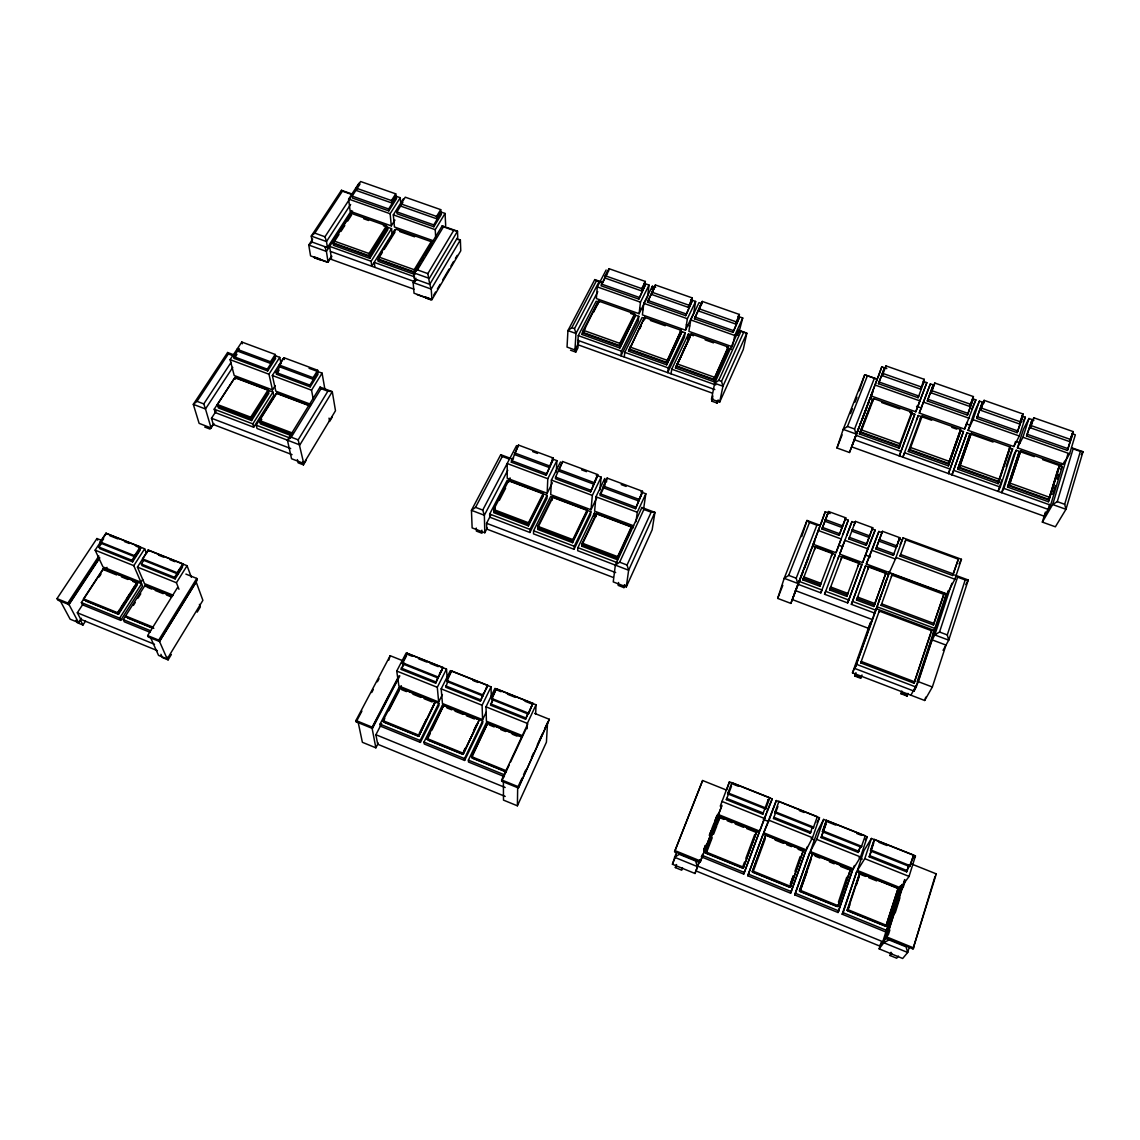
<?xml version="1.0" encoding="UTF-8"?>
<svg xmlns="http://www.w3.org/2000/svg" width="1140" height="1140" viewBox="0 0 1140 1140"><rect width="100%" height="100%" fill="white"/><g stroke="black" fill="none" stroke-linecap="round" stroke-linejoin="round"><path stroke-width="1.5" d="M508.768 482.078L508.782 480.482L543.167 493.435L543.053 496.613L528.39 525.868L493.777 512.701L493.72 509.537L510.093 477.888M511.319 462.184L518.5 445.084L553.285 458.038L546.131 475.223L511.319 462.184L513.599 457.796M518.5 445.084L514.425 454.532L549.238 467.528L553.285 458.038M503.396 781.769L503.495 800.123L517.389 805.809L517.674 787.598M527.749 723.943L501.657 779.931L501.671 781.171L518.372 787.982L549.352 719.297L534.603 713.398M528.39 525.868L528.461 522.747L543.167 493.435M529.929 532.494L530.014 529.416L547.086 495.273L507.214 480.253L489.673 514.055L489.73 517.175L529.929 532.494L546.958 498.422L547.086 495.273M492.793 699.062L490.528 705.19L525.568 719.212L527.849 713.07M527.193 728.702L527.35 723.401L536.028 704.777L494.931 688.403L486.011 706.828L486.424 721.221L522.091 735.556M528.305 714.096L532.893 703.323L496.328 688.745L491.654 698.421L491.668 699.447L528.305 714.096L532.893 703.323M533.591 530.784L533.506 533.862L574.047 549.309L590.563 514.853L590.848 511.746L550.62 496.598L533.591 530.784L574.275 546.274L574.047 549.309M537.781 526.281L537.681 529.402L572.594 542.683L586.829 513.1L587.1 509.979L552.401 496.912L537.781 526.281L572.836 539.605L572.594 542.683M535.643 714.367L536.028 704.777M547.784 478.729L507.2 463.524L507.214 478.244L547.172 493.278L547.784 478.729L556.89 460.631L552.059 458.822M560.467 461.971L551.389 480.082L550.72 494.618L591.019 509.78L596.833 497.695M552.9 460.303L546.131 475.223M552.259 500.075L552.33 498.493L537.738 527.849L572.707 541.144L586.972 511.532M590.606 491.882L597.716 474.582L562.619 461.515L555.565 477.09L555.479 478.729L590.606 491.882L597.246 476.834M556.306 472.074L556.89 460.631M562.619 461.515L558.586 471.02L593.726 484.144L597.716 474.582M549.352 719.297L518.372 787.982M601.065 281.822L594.767 279.599L567.934 330.614L567.036 347.087L574.945 349.937L575.971 333.493L574.503 328.634L599.084 281.68L601.45 282.136M570.527 350.208L575.757 352.089L576.028 347.843M599.441 302.385L596.163 301.231L578.265 335.616L577.681 344.665L712.329 393.129M578.222 343.625L577.937 347.885L575.757 352.089M619.832 348.014L635.308 315.737L619.832 348.014L582.013 334.462L597.859 302.442L597.716 304.209M599.155 299.549L583.224 330.244L583.067 332.438L619.59 345.52L634.382 316.022L634.624 313.814L598.429 300.974L598.244 303.197L593.456 312.431M606.124 270.009L597.289 286.91L596.363 298.566L639.098 313.714L647.591 296.728L649.03 285.071L644.072 283.333M633.398 527.763L594.41 513.086L577.894 547.642L577.652 550.677L628.639 570.228L626.288 586.915L613.249 581.913L615.329 565.155L641.905 507.514L654.944 512.387L652.151 529.815L626.288 586.915M607.706 272.973L607.862 271.149L601.022 285.784L638.827 299.122L645.553 284.387L638.827 299.122M581.97 546.245L582.241 543.182L596.42 513.485L631.446 526.666L631.004 529.758L617.225 559.654L581.97 546.245L583.452 543.125M605.24 275.766L605.041 278.046L641.492 290.885L645.368 281.452L608.945 268.669L605.24 275.766L641.763 288.605L641.492 290.885M608.746 270.964L608.945 268.669M591.019 509.78L592.33 495.43L601.151 477.118L596.277 475.309M594.125 516.206L594.41 513.086M604.442 481.693L604.77 478.472L595.964 496.784L594.596 511.133L633.669 525.825M596.106 516.605L596.42 513.485M599.882 490.043L601.151 477.118M635.507 508.697L642.547 491.283L607.135 478.088L600.21 493.791L600.039 495.416L635.507 508.697L642.019 493.52M607.135 478.088L603.145 487.678L638.614 500.916L642.547 491.283M619.59 345.52L619.818 343.354L634.624 313.814M606.494 481.978L606.665 480.339M638.799 316.35L621.442 351.12L620.944 355.837L638.229 321.152L638.799 316.35L630.591 313.443M624.264 357.019L624.777 352.317L642.091 317.519L645.397 318.687M666.672 364.814L681.706 332.196L666.672 364.814L628.525 351.134L643.915 318.787L643.701 320.54M629.651 349.125L644.599 317.347L681.122 330.315L666.501 362.335L629.651 349.125L631.19 346.019M639.098 313.714L640.466 302.157L649.03 285.071M655.671 287.408L652.351 286.24L643.801 303.34L642.404 314.882L685.525 330.173L693.719 312.987L695.642 301.445L690.655 299.692M644.328 319.556L644.599 317.347M647.534 302.2L654.218 287.437L647.534 302.2L685.682 315.666L692.251 300.789L685.682 315.666M617.225 559.654L617.609 556.634L631.446 526.666M651.923 289.574L652.351 286.24M651.524 294.419L655.4 284.971L692.151 297.868L691.78 300.134L688.303 307.358L651.524 294.419L655.4 284.971M618.564 582.497L618.193 585.404L623.936 587.613L625.076 585.091M623.936 587.613L624.335 584.706M635.963 521.721L637.289 512.273L645.839 493.777L640.908 491.939M643.715 508.112L645.839 493.777M666.501 362.335L681.122 330.315M685.111 332.78L668.353 367.949L667.641 372.623L684.342 337.526L685.111 332.78L680.138 331.013M671.018 373.834L671.745 369.175L688.446 333.963L693.462 335.744M713.996 381.786L728.56 348.826L713.996 381.786L675.478 367.978L690.413 335.288M676.676 365.983L691.211 333.878L728.09 346.959L727.648 349.125L713.882 379.321L676.676 365.983L691.211 333.878M688.303 307.358L692.151 297.868M685.525 330.173L687.377 318.73L695.642 301.445M687.662 338.708L688.446 333.963M702.254 303.767L699.005 302.627L690.769 319.927L688.888 331.355L732.422 346.788M733.006 332.367L739.418 317.362L733.006 332.367L694.488 318.772L701.014 303.881M698.45 310.935L702.283 301.43L739.39 314.455L738.934 316.692L735.585 324.002L698.45 310.935L702.283 301.43M713.882 379.321L728.09 346.959M711.517 399.185L714.666 383.254L738.706 330.344L746.828 333.208L743.266 349.553L719.668 402.121L711.517 399.185L712.956 396.007M718.399 400.168L717.103 403.076L711.688 401.123L712.229 398.373M717.103 403.076L717.659 400.325M735.585 324.002L739.39 314.455M719.668 402.121L722.945 386.232L746.828 333.208L738.706 330.344L737.68 335.26M732.749 345.178L734.759 335.474L742.724 317.989L737.865 316.279M742.724 317.989L738.877 332.567M721.577 806.479L700.145 862.125L674.595 851.694L702.611 780.515L726.095 789.906M696.241 870.233L694.987 873.482L672.443 864.263L676.419 852.321M682.504 867.711L681.734 870.205L675.365 867.583L676.106 865.103M1042.345 522.106L1052.676 504.536L1065.971 509.309L1064.675 504.293L1080.364 451.411L1083 451.739L1065.971 509.309L1055.384 526.808L1042.345 522.106L1045.394 512.088M702.611 780.515L674.595 851.694M1067.938 453.905L1052.676 504.536L1057.264 501.643L1073.111 448.847L1080.364 451.411M1033.923 420.247L1028.964 418.508L1023.464 429.196L1017.45 447.835L1063.634 464.194L1069.634 453.763L1075.333 434.796L1072.027 433.628M1048.772 499.363L1059.844 464.621L1020.756 450.756L1009.299 485.213L1048.772 499.363L1058.219 468.241M1007.56 487.079L1019.16 451.939L1007.56 487.079L1048.415 501.743L1058.177 469.552M904.661 879.567L886.322 938.063L913.012 948.95L934.957 876.631M1048.415 501.743L1059.587 466.274L1058.69 467.856M913.012 948.95L936.296 873.881L911.772 864.077M1049.684 504.265L1048.144 509.38L854.173 439.655L855.442 436.406M1052.69 494.332L1055.355 485.555M1057.25 479.27L1058.761 474.254M1061.012 466.844L1062.038 463.439M873.354 399.556L870.034 398.387L851.665 446.851L1044.14 516.192L1050.61 505.163L1062.266 466.574L1042.53 459.577M1069.705 441.636L1073.282 431.632L1033.923 417.824L1032.84 419.905L1030.332 427.771L1069.705 441.636L1071.629 435.28M1026.556 435.993L1031.971 420.118L1026.556 435.993L1067.41 450.414L1071.743 436.064M1063.634 464.194L1064.589 461.059M1067.41 450.414L1072.683 434.426M909.221 947.411L907.682 952.484L902.666 958.484L879.154 948.851L881.234 942.21M898.462 956.075L896.696 958.213L890.041 955.491L891.038 952.27M909.065 876.418L915.434 855.998L871.416 838.456L863.977 850.597L857.408 870.461L900.757 887.903L909.065 876.418L864.776 858.662L857.408 870.461M700.145 859.617L696.027 870.931L879.524 945.972L882.788 941.711L900.344 885.808M886.948 930.525L900.002 888.944L856.739 871.544L842.161 914.194L885.837 931.993L886.948 930.525L843.144 912.698L842.161 914.194M900.757 887.903L901.797 884.555M901.754 885.666L883.842 942.752L879.154 948.851M889.015 939.887L883.842 942.752L907.682 952.484L906.058 946.841L885.609 938.505L902.51 884.64M873.753 842.93L869.193 856.838L906.656 871.844L908.609 865.602M906.656 871.844L909.406 864.49M886.322 938.063L904.904 880.165M888.274 935.042L889.87 929.955M895.171 913.026L899.93 897.779M903.122 887.618L904.704 882.545M909.706 866.6L913.639 855.071L874.523 839.482L873.981 840.337L870.504 850.924L909.706 866.6L913.639 855.071M859.617 873.026L847.091 910.29L885.923 926.093L898.064 888.502L859.617 873.026L859.104 873.824L865.502 876.404M885.923 926.093L898.064 888.502M1030.332 427.771L1033.923 417.824M1017.45 447.835L1022.936 437.261L1028.964 418.508M1009.299 485.213L1020.756 450.756M984.333 402.833L979.417 401.109L974.458 411.925L968.116 430.336L1013.873 446.567L1019.317 435.993L1025.359 417.24L1022.081 416.086L1019.488 423.952L980.486 410.229L984.119 400.339L1023.093 414.02L1019.488 423.952M1016.21 450.243L1013.93 454.618L1001.647 492.68L1003.898 488.39L1016.21 450.243L1034.308 456.655M777.68 598.4L784.192 578.322L807.02 520.467L820.273 525.355L790.861 603.388L777.68 598.4L782.81 585.376M998.426 481.308L1009.983 446.937L971.266 433.214L959.339 467.3L998.426 481.308L999.438 479.341L960.265 465.305L959.339 467.3M957.685 469.195L969.812 434.426L957.685 469.195L998.156 483.716L1009.983 446.937M870.376 622.568L852.478 672.842L924.668 700.473L932.349 687.007L945.986 645.083L932.149 639.868L918.327 681.663L910.903 695.215M998.156 483.716L1009.869 448.633L1009.043 450.243M1001.803 479.812L998.056 491.383L1000.279 487.094L1012.634 448.975L1009.37 447.82M1006.093 466.588L1009.841 455.017M1017.165 432.673L1022.609 416.827L1017.165 432.673L976.695 418.394L982.267 402.662L976.695 418.394M1013.873 446.567L1015.526 441.479M924.668 700.473L925.751 697.167M928.516 646.636L934.8 634.937L948.722 640.167L947.283 634.923L965.195 579.961L968.259 580.004L948.722 640.167L943.051 650.356M801.719 536.598L807.02 520.467L809.514 522.448L816.895 525.184L820.273 525.355M848.089 909.178L859.019 875.99M864.776 858.662L871.416 838.456M849.841 904.847L847.533 910.846L884.597 925.922L885.338 924.939M856.411 884.897L859.133 876.589M951.872 583.295L934.8 634.937L939.531 632.016L957.586 577.154L954.622 574.959M870.504 850.924L874.523 839.482M869.193 856.838L871.416 851.067M905.887 539.918L900.044 556.064L952.655 575.5L958.341 559.199L905.887 539.918L905.203 541.471M875.207 611.254L854.857 668.496L914.038 691.111L916.218 687.121L934.9 630.705L876.489 608.774L874.565 613.064L851.352 604.328L865.559 565.868L888.573 574.418L875.848 610.214L852.549 601.45L851.352 604.328M933.304 632.942L935.555 628.724L946.927 594.368L889.229 572.936L875.905 609.686M882.203 532.693L878.869 531.468L866.329 564.001L947.112 594.011L948.209 590.72M860.558 856.966L867.227 836.789L823.636 819.404L817.195 831.886L810.341 851.537L853.276 868.808L860.558 856.966L816.682 839.382L810.341 851.537M843.144 912.698L856.739 871.544M947.112 594.011L954.878 579.22L961.448 559.298L903.08 537.852L900.13 544.606M837.9 906.556L850.511 869.364L812.421 854.031L799.453 890.924L837.9 906.556L850.511 869.364M914.024 683.202L931.722 630.776L879.239 611.068L860.743 662.882L914.024 683.202L930.425 633.826M891.979 575.101L881.12 605.369L933.375 624.962L943.82 594.353L891.979 575.101L891.323 576.584M838 912.513L852.62 869.877L809.77 852.635L794.751 894.886L838 912.513L852.62 869.877M933.375 624.962L943.82 594.353M825.887 823.835L821.114 837.587L858.235 852.449L859.76 847.818M858.235 852.449L860.458 846.678M853.276 868.808L854.373 865.502M861.227 847.219L865.26 835.791L826.514 820.344L826.044 821.227L822.41 831.701L861.227 847.219L861.755 846.365L822.881 830.818L822.41 831.701M914.038 691.111L915.677 686.152M917.073 681.962L928.829 646.48M929.898 643.231L946.072 594.41M952.655 575.5L958.341 559.199M901.868 691.025L900.956 693.719L907.055 696.055L907.953 693.348M838.442 902.096L846.735 877.23M836.96 447.977L843.187 429.367L864.719 374.775L877.23 379.193L849.471 452.495L836.96 447.977L842.118 434.882M694.987 873.482L699.846 859.973M699.76 859.702L698.877 862.339L679.298 854.33L674.481 857.237L697.309 866.557L695.614 860.985M700.145 862.125L721.991 805.282M859.318 390.778L864.719 374.775L877.23 379.193M720.252 806.18L729.415 781.855L772.207 798.912L759.682 831.145L717.53 814.188M726.622 790.048L729.415 781.855M705.518 852.72L705.803 851.879L743.579 867.241L743.237 868.053L705.518 852.72L719.383 816.582L756.746 831.616L743.579 867.241M980.486 410.229L984.119 400.339M795.421 590.591L792.343 599.583L868.338 628.283L872.257 619.547L795.421 590.591L814.402 541.757M744.52 862.082L742.268 868.024L706.23 853.376L706.615 852.264M968.116 430.336L973.047 419.648L979.417 401.109M960.265 465.305L971.266 433.214M719.383 816.582L719.084 817.451L723.943 819.418M830.162 513.556L825.232 511.746L813.205 544.264L836.005 552.743L848.26 520.211L844.968 518.999M727.619 793.796L727.933 792.87L766.052 808.103L765.681 809.015L727.619 793.796L731.88 782.624L769.87 797.772L765.681 809.015M813.604 544.678L814.715 541.429M820.914 524.257L825.232 511.746M719.183 819.674L719.582 818.506M731.88 782.624L731.552 783.565L738.15 786.187M933.617 385.021L930.368 383.881L919.282 413.036L964.597 429.096L966.905 422.399M964.597 429.096L975.869 399.869L972.62 398.729M967.005 432.787L952 474.824L967.005 432.787L993.082 442.035M726.351 799.625L726.764 798.413L763.273 813.019L762.774 814.216L726.351 799.625L731.51 786.187M802.845 579.875L803.857 576.926L821 583.352L819.917 586.274L802.845 579.875L815.57 546.701L832.528 553.014L831.416 556.021M799.453 890.924L812.421 854.031M837.344 905.417L836.703 906.443L799.995 891.509L811.395 858.691M922.289 415.829L909.891 449.573L948.594 463.453L960.621 429.438L922.289 415.829L921.448 417.896M806.835 872.385L799.995 891.509M948.594 463.453L960.621 429.438M948.394 465.861L960.607 431.162L948.394 465.861L908.309 451.483L920.949 417.083L920.279 418.722M969.769 406.453L973.418 396.592L934.828 383.04L933.959 385.178L931.152 392.858L969.769 406.453L973.418 396.592M822.881 830.818L826.514 820.344M967.404 415.103L973.019 399.413L967.404 415.103L927.319 400.966L933.076 385.391L927.319 400.966M821.114 837.587L825.973 824.192M963.485 431.533L948.452 473.556L963.485 431.533L960.136 430.35M814.516 549.736L815.57 546.701M844.911 520.025L839.111 535.33L821.94 528.989L828.581 511.518L845.752 517.817L845.168 519.398M825.446 519.598L824.89 521.18L842.075 527.521L842.66 525.953L825.446 519.598L828.581 511.518M827.797 513.727L821.94 528.989M812.506 837.715L819.475 817.75L776.297 800.551L763.715 832.77L806.251 849.884L812.506 837.715L769.058 820.287L776.297 800.551M794.751 894.886L809.77 852.635M816.682 839.382L823.636 819.404M868.438 402.933L870.034 398.387M923.514 381.472L926.848 382.641L915.776 411.782L870.917 395.879L881.804 366.824L886.806 368.576M870.504 398.33L872.756 391.946M877.914 377.896L881.804 366.824M790.376 884.44L793.255 876.247M794.979 871.331L800.166 856.582M790.348 887.219L803.401 850.397L765.667 835.207L752.257 871.73L790.348 887.219L803.401 850.397M777.922 806.436L773.504 818.52L810.269 833.24L812.407 827.141M778.962 801.392L774.787 812.649L813.233 828.025L817.337 816.682L778.962 801.392L778.563 802.303M790.619 893.204L805.681 850.996L763.23 833.91L747.769 875.748L790.619 893.204L805.681 850.996M806.251 849.884L807.405 846.607M859.418 433.955L872.542 399.912L859.418 433.955L899.09 448.177L899.731 446.567L859.988 432.331M855.955 672.671L854.701 675.991L860.743 678.314L861.997 674.98M790.405 883.87L793.283 875.677M860.914 432.017L861.64 429.98L900.03 443.731L899.232 445.754L860.914 432.017L873.767 398.63L911.729 412.096L899.232 445.754M878.427 383.71L884.355 368.277L878.427 383.71L918.099 397.703L918.769 396.022L879.04 382M873.026 400.71L873.767 398.63M882.289 375.659L883.058 373.507L921.362 386.987L920.522 389.111L882.289 375.659L885.994 365.911L924.198 379.307L920.522 389.111M885.239 368.063L885.994 365.911M903.08 537.852L895.413 559.028L871.972 550.349L866.329 564.001M868.865 566.509L856.496 600.01L873.767 606.494L885.994 572.879L868.865 566.509L867.611 569.487M885.994 572.879L874.394 605.055L857.095 598.557M881.605 533.52L875.919 548.939L893.304 555.351L899.831 537.709L882.502 531.326L881.847 532.893M896.895 545.932L879.51 539.534L878.869 541.087L896.225 547.471L899.831 537.709M878.612 601.706L880.978 595.037M884.384 585.476L886.692 578.963M888.188 574.788L889.371 571.453M854.857 668.496L876.489 608.774M931.152 392.858L934.828 383.04M875.919 548.939L882.502 531.326M931.679 420.247L918.284 415.501L902.852 457.154L904.633 452.765L950.447 469.21M919.282 413.036L930.368 383.881M752.257 871.73L765.667 835.207M789.792 886.079L789.25 887.134L752.885 872.342L765.254 838.769M852.549 601.45L865.559 565.868M871.972 550.349L878.869 531.468M842.147 556.591L829.592 589.907L846.778 596.363L859.19 562.918L842.147 556.591L840.992 559.583M866.144 545.319L872.713 527.735L855.47 521.393L848.858 538.935L866.144 545.319L871.858 529.929M914.779 414.262L899.318 455.886L914.779 414.262L909.82 412.495M915.776 411.782L926.848 382.641M838.983 555.992L824.548 594.254L847.647 602.932L861.883 564.5L838.983 555.992L837.857 558.985M847.647 602.932L861.883 564.5M855.285 522.804L851.979 521.578L839.696 554.111L862.638 562.633L868.922 545.519M747.769 875.748L763.23 833.91M862.638 562.633L875.149 530.1L871.844 528.889M839.111 535.33L845.752 517.817M745.873 858.32L754.723 834.523M762.774 814.216L768.289 799.453L767.79 800.665M743.237 868.053L756.746 831.616M899.09 448.177L911.815 413.849L911.159 415.487M918.099 397.703L923.885 382.156L923.215 383.867M701.243 856.796L743.707 874.095L759.212 832.285L717.131 815.356L713.939 823.65M743.707 874.095L759.212 832.285M759.682 831.145L766.251 813.347M820.843 592.857L821.926 589.95L798.898 581.3L797.886 584.236L820.843 592.857L835.306 554.624L812.549 546.174M834.181 557.617L835.306 554.624M836.005 552.743L841.163 538.964L817.979 530.385M843.03 534.19L848.26 520.211M839.696 554.111L844.911 540.346L868.224 548.967M846.707 535.543L851.979 521.578M824.548 594.254L825.659 591.346L848.83 600.053M819.917 586.274L832.528 553.014M848.858 538.935L849.457 537.382L866.77 543.766M854.031 525.17L854.63 523.602M854.872 522.975L855.47 521.393M829.592 589.907L830.718 587L847.946 593.456L846.778 596.363M703.651 850.098L705.56 845.168L703.708 850.169M709.365 835.292L711.26 830.348M711.616 829.279L713.526 824.334M715.065 820.472L716.975 815.542M709.465 835.25L711.374 830.276M706.23 853.376L712.172 837.8M713.626 834.11L716.718 826.087M717.103 824.933L718.955 820.116M870.917 395.879L872.185 392.616M856.653 433.271L858.591 428.284M859.76 425.291L861.113 421.786M862.239 418.907L866.799 407.165M869.948 399.043L872.485 392.545M790.861 603.388L803.016 572.109M804.185 569.102L808.659 557.56M849.471 452.495L855.428 437.147M856.482 434.44L859.204 427.443M862.225 419.663L866.742 408.034M867.953 404.899L869.25 401.565M809.514 522.448L788.695 575.386L784.192 578.322L797.701 583.409L796.205 578.208L816.895 525.184M867.227 376.243L847.476 426.46L843.187 429.367L855.94 433.955L854.573 428.996L874.195 378.694M675.365 867.583L676.562 864.533M672.443 864.263L676.276 854.53M850.497 413.606L852.435 408.704M855.014 402.164L856.952 397.247M923.357 381.458L924.198 379.307M910.903 414.148L911.729 412.096M872.086 529.302L872.713 527.735M916.475 420.005L918.284 415.501M857.993 565.91L859.19 562.918M869.492 543.951L875.149 530.1M908.309 451.483L908.965 449.887L949.121 464.279M909.891 449.573L910.718 447.55L949.506 461.458M769.5 798.684L769.87 797.772M766.85 811.737L772.207 798.912M856.496 600.01L857.707 597.118L875.021 603.616L873.767 606.494M763.715 832.77L769.058 820.287M774.787 812.649L775.172 811.751L813.675 827.141L813.233 828.025M773.504 818.52L774.017 817.323L810.854 832.072L810.269 833.24M752.885 872.342L753.355 871.274M898.249 541.443L898.933 539.89M893.304 555.351L893.974 553.826L876.56 547.385M889.399 572.565L896.097 557.503L954.878 579.22M900.044 556.064L900.728 554.524L953.439 573.99M740.829 331.669L718.77 380.332L714.666 383.254L722.945 386.232L721.52 381.33L743.536 332.623M881.12 605.369L881.776 603.915L934.13 623.537M711.688 401.123L712.999 398.216M878.598 612.494L879.239 611.068M971.665 409.146L975.869 399.869M852.478 672.842L856.297 664.449M627.057 565.013L651.168 512.188L654.944 512.387L628.639 570.228L627.057 565.013L619.661 562.191L615.329 565.155M517.389 805.809L546.43 742.169L547.542 722.561L544.621 728.902M619.661 562.191L643.901 509.466L641.905 507.514M518.401 786.002L522.049 778.078M523.502 774.901L525.697 770.141M531.511 757.459L533.705 752.699M537.339 744.762L542.441 733.661M854.701 675.991L855.014 675.336L861.056 677.644M860.743 662.882L861.37 661.499L914.75 681.863M596.277 515.038L582.098 544.721L617.41 558.144L631.232 528.205M501.671 781.171L509.11 765.197M510.592 762.005L526.224 728.46M525.568 719.212L531.539 706.43M675.478 367.978L690.128 337.027M694.488 318.772L700.715 305.663M479.755 738.549L484.272 729.173M506.416 771.737L471.689 757.615L471.632 756.675L487.664 723.316L522.006 737.138M471.689 757.615L487.664 723.316M574.275 546.274L590.848 511.746M600.766 493.919L605.055 484.956M464.636 760.437L464.507 758.556L482.647 720.979L442.591 704.862L423.995 742.055L424.223 743.978L464.636 760.437L482.705 722.945L482.647 720.979M491.297 703.608L492.822 700.43M572.836 539.605L587.1 509.979M504.393 776.625L468.483 762.005L468.383 760.123L486.466 722.518L522.063 736.853M463.524 751.517L465.063 748.339M473.528 730.84L476.62 724.484M463.168 754.153L479.228 719.924L443.588 705.575L427.115 738.563L427.229 739.532L463.168 754.153L479.228 719.924M428.355 739.119L428.498 740.402L462.84 754.366L478.202 722.603M492.338 698.065L496.328 688.745M491.255 696.64L491.041 686.85L450.343 670.634L441.166 688.859L442.463 703.523L482.591 719.668L486.253 712.115M482.591 719.668L482.092 705.261L491.041 686.85M447.949 681.122L445.697 687.235L480.382 701.129L483.417 693.419M483.047 694.972L487.749 685.325L451.54 670.904L446.738 680.466L446.823 681.52L483.089 696.013L483.047 694.972L446.738 680.466M480.382 701.129L487.749 685.325M628.525 351.134L632.315 343.482M639.697 328.89L641.236 325.784M427.229 739.532L430.364 733.262M431.932 730.113L443.588 705.575M420.404 742.411L438.986 705.332L438.8 703.337L399.1 687.363L380.019 724.157L380.361 726.109L420.404 742.411L420.161 740.487L438.8 703.337M547.172 493.278L552.401 482.819M419.178 733.49L426.303 719.34M418.793 736.098L435.224 702.212L399.912 688.004L382.997 720.623L383.168 721.62L418.793 736.098L435.224 702.212M384.308 721.207L384.536 722.518L418.551 736.355L434.212 703.608M446.823 681.52L451.54 670.904M447.279 679.07L446.495 669.095L406.154 653.02L396.734 671.047L398.9 686.009L438.672 701.998L442.42 694.517M495.33 508.055L493.748 511.119L528.433 524.315L543.11 495.017M438.672 701.998L437.29 687.306L446.495 669.095M641.763 288.605L645.368 281.452M816.895 817.58L817.337 816.682M403.517 663.366L401.28 669.451L435.651 683.202L437.888 677.103M439.484 673.968L441.066 670.847M438.216 677.06L443.047 667.513L407.18 653.22L402.235 662.668L402.377 663.751L438.316 678.115L438.216 677.06L402.235 662.668M435.651 683.202L443.047 667.513M1022.039 416.114L1023.093 414.02M817.095 822.439L819.475 817.75M1023.022 421.828L1025.359 417.24M358.231 722.561L362.378 742.297L375.858 747.826L378.309 743.095M1010.382 453.364L1012.634 448.975M613.349 577.495L486.709 529.06L486.566 523.288L490.628 515.451M499.291 500.432L505.604 488.191M511.832 458.836L500.745 454.689L471.447 510.321L472.131 527.891L484.799 532.75L487.236 528.019M582.013 334.462L585.476 327.821M574.945 349.937L578.921 342.257M505.205 796.433L377.711 744.249L375.901 734.716L381.644 723.644M399.67 688.874L401.309 685.71M383.168 721.62L384.779 718.514M388.797 710.747L399.257 690.584M402.377 663.751L406.495 655.885M484.799 532.75L484.357 515.251L482.733 510.079L516.562 445.598M597.788 291.669L575.971 333.493L567.934 330.614L571.838 327.679L596.462 280.754L599.084 281.68M601.763 284.359L607.264 273.799M401.28 669.451L404.515 663.238M402.905 660.787L390.179 655.7L355.937 720.509L356.221 721.848L372.424 728.46L372.182 727.135L398.829 676.006M398.245 678.015L372.096 728.218L375.858 747.826M372.424 728.46L399.827 675.849M507.756 470.293L484.357 515.251L471.447 510.321L475.551 507.343L502.298 456.47L500.745 454.689M959.111 563.801L961.448 559.298M944.647 598.699L946.927 594.368M356.221 721.848L361.921 711.061M371.683 692.564L373.307 689.486M377.383 681.777L379.007 678.699M388.769 660.202L390.179 655.7M930.981 632.187L931.722 630.776M900.956 693.719L901.312 693.063L907.411 695.4L907.055 696.055M933.404 633.498L934.9 630.705M965.78 584.592L968.259 580.004L956.132 575.529M1072.113 433.699L1073.282 431.632M1058.718 466.602L1059.844 464.621M1060.613 469.466L1062.266 466.574M1081.219 454.774L1083 451.739L1071.6 447.721M433.77 295.06L435.566 292.011M437.375 288.947L440.083 284.373M442.79 279.785L449.103 269.097M450.913 266.033L453.606 261.459M455.416 258.395L457.226 255.346M415.844 278.146L413.165 282.592L414.034 293.222L431.932 299.663L460.774 250.772L460.361 239.97L457.126 238.83M453.692 230.422L443.46 226.817L417.454 269.895L413.763 272.831L429.338 278.416L457.496 231.206L442.206 225.82L413.763 272.831L414.248 278.759L429.737 284.33L427.842 273.614L453.692 230.422L457.496 231.206L457.753 237.234L429.737 284.33L431.219 289.076L431.932 299.663M864.733 836.66L865.26 835.791M303.739 463.424L335.488 410.742L332.281 391.661L320.084 387.101L287.437 440.211L291.541 458.75L303.739 463.424L298.181 439.841L327.878 391.191L332.281 391.661L299.849 444.942L257.041 428.512L256.201 425.177L276.308 393.314L308.441 405.413M297.369 459.577L298.067 462.797L303.454 464.864L306.247 460.218M332.324 416.941L329.617 421.43L329.033 418.124M414.219 269.71L431.191 241.666L395.951 229.168L378.623 256.956L378.865 259.236L414.39 271.976L414.219 269.71L378.623 256.956M415.616 271.249L420.005 263.995M421.757 261.103L423.51 258.196M425.263 255.303L432.274 243.689M865.388 839.824L867.227 836.789M433.87 226.774L441.322 214.505L441.223 212.624L433.756 224.893L433.87 226.774L397.105 213.793L396.934 211.912L402.876 202.45M435.751 238.26L435.238 229.667L445.07 213.451L440.069 211.698M436.691 218.78L436.563 216.415L440.695 209.632L405.256 197.191L401.024 203.917L401.237 206.297L436.691 218.78L440.824 211.997L440.695 209.632M167.195 658.92L202.892 600.353L196.18 582.041L159.529 641.507L167.195 658.92L158.546 655.386L150.708 637.916M160.925 654.303L162.379 657.538L168.093 659.875L171.385 654.488M197.191 612.123L200.355 606.922L199.415 604.371M287.437 440.211L291.27 437.219L321.081 388.64L320.084 387.101M196.764 578.422L197.32 579.961L159.358 641.549L158.716 640.096L196.764 578.422L185.891 574.09M279.628 366.966L276.122 372.481L276.507 374.248L310.222 386.873L309.895 385.12L318.003 372.053L317.69 370.286L284.002 357.746L279.343 365.071L279.713 366.838L313.429 379.435L313.101 377.668L317.69 370.286M310.222 386.873L317.96 374.39L317.647 372.623M313.172 398.815L311.548 390.194L322.079 373.136L309.083 368.305M178.966 589.266L176.429 582.74L187.06 565.697L148.271 550.235L137.427 567.107L144.509 583.651L173.209 595.208M414.889 274.512L378.124 261.317L377.924 259.507L382.399 252.325M384.194 249.446L394.953 232.204M159.529 641.507L148.3 637.032L147.644 635.578L177.498 587.584M394.711 229.767L371.726 266.247L371.141 261.274L391.561 228.641L383.368 225.734M177.641 573.89L177.185 572.722L182.77 563.787L148.214 550.007L142.529 558.856L143.027 560.053L177.641 573.89L183.212 564.97L182.77 563.787M181.901 565.611L182.486 567.178L175.175 578.892L174.562 577.339L180.063 568.547M369.303 255.816L386.702 228.128L386.474 225.806L351.562 213.436L333.778 240.896L334.12 243.205L369.303 255.816L369.032 253.522L386.474 225.806M369.845 258.353L369.631 256.529L387.643 227.858L387.828 229.696L369.845 258.353L333.436 245.299L333.165 243.461L338.965 234.484M358.972 183.212L348.612 199.058L350.18 211.299L391.305 225.877L394.939 220.077M290.686 435.437L260.362 423.895L259.549 420.532L276.82 393.157L310.137 405.697M391.305 225.877L390.136 213.736L400.24 197.705L395.295 195.966M259.963 422.213L291.94 434.368L259.948 422.213L261.772 419.335M434.297 241.11L394.454 226.988L393.314 214.862L403.403 198.816M239.201 348.469L233.828 356.649L234.284 358.43L267.686 370.942L267.287 369.175L275.581 356.25L275.196 354.454L241.808 342.029L230.109 359.67L234.199 375.502L272.488 389.909L275.125 385.733M391.69 202.934L395.936 196.222L395.722 193.843L360.611 181.517L356.264 188.171L356.564 190.565L391.69 202.934L391.462 200.555L395.722 193.843M388.826 210.871L388.64 208.976L396.321 196.849L396.492 198.745L388.826 210.871L352.403 198.018L352.16 196.109L359.998 184.096M253.664 427.229L252.823 423.895L272.973 392.06L234.769 377.668L214.22 409.189L215.189 412.566L253.664 427.229L273.728 395.452L272.973 392.06M276.507 374.248L279.129 370.115M120.712 620.36L142.557 585.989L141.588 583.723L103.697 568.475L81.382 602.576L82.522 604.798L120.712 620.36L119.672 618.165L81.382 602.576M251.584 420.56L250.743 417.183L268.099 389.866L235.068 377.44L217.412 404.515L218.381 407.935L251.584 420.56L268.869 393.3L268.099 389.866M149.981 632.273L124.303 621.813L123.263 619.633L145.15 585.162L172.211 596.049M251.171 418.879L217.897 406.211L251.156 418.879L268.498 391.576M133.394 605.397L135.233 602.49M138.011 598.13L140.776 593.769M118.104 613.805L137.541 583.338L137.057 582.212L103.298 568.618L83.505 598.856L84.075 599.968L118.104 613.805L117.577 612.707L83.505 598.856M85.215 599.597L85.97 601.079L118.503 614.317L137.085 585.205L136.415 583.694M311.248 404.501L275.823 391.163L272.346 375.502L283.105 358.615M105.279 534.86L95.133 550.164L102.985 566.951L140.947 582.226L142.714 579.448M119.672 618.165L141.588 583.723M267.686 370.942L275.595 358.587L275.21 356.806M272.488 389.909L268.954 374.219L279.728 357.362L274.897 355.566M117.577 612.707L137.057 582.212M119.672 609.928L117.805 612.85L118.503 614.317M121.524 607.007L124.317 602.647M127.11 598.272L129.903 593.897M131.77 590.976L134.563 586.601M270.508 361.765L237.035 349.267L237.49 351.063L270.892 363.546L270.508 361.765L275.196 354.454M175.175 578.892L142.03 565.625L141.374 564.043L144.167 559.683M101.873 542.783L99.009 547.086L99.75 548.682L132.611 561.849L140.077 550.264L139.422 548.668M331.327 256.343L327.493 262.286L313.771 257.341M312.659 239.087L308.755 245.043L310.565 255.902L328.064 262.214L331.897 256.258M140.947 582.226L133.793 565.654L144.652 548.796L106.191 533.463M340.903 231.491L344.779 225.52M347.686 221.032L351.548 215.047M135.047 556.861L134.534 555.664L140.249 546.83L105.992 533.178L100.192 541.942L100.733 543.139L135.047 556.861L140.733 548.041L140.249 546.83M132.611 561.849L131.927 560.267L135.674 554.468M328.064 262.214L326.411 251.398L308.755 245.043L312.274 242.122L327.422 247.58L351.405 210.587M76.01 620.203L77.335 622.725L82.963 625.019L85.529 621.072M212.981 424.55L210.031 429.082L204.744 427.058M233.586 354.74L227.615 352.502L193.301 404.344L199.115 423.368L211.085 427.956L213.935 423.539M352.559 211.057L326.411 251.398L324.886 246.667M292.04 454.632L213.308 424.522L211.484 418.252L216.23 410.956M350.621 204.459L326.496 241.537L327.422 247.58M60.392 601.079L70.124 619.177L78.603 622.654L81.467 618.25M847.091 910.29L847.59 909.535L886.478 925.352M99.137 576.968L101.018 574.09M157.377 650.655L80.755 619.319L77.32 612.764L83.063 603.972M105.094 570.271L107.003 567.35M353.087 194.398L341.444 190.28L311.263 236.08L326.496 241.537L324.971 236.778L350.536 197.619M232.76 367.379L205.485 408.975L211.085 427.956M99.608 557.588L68.657 604.556L67.858 603.046L98.867 556.021M78.603 622.654L69.041 604.599L99.665 558.13M312.26 242.136L311.263 236.08L314.811 233.13L342.428 191.178L352.431 194.712M227.615 352.502L228.342 353.942L197.006 401.337L193.301 404.344L205.485 408.975L203.775 403.916L231.107 362.363M234.284 358.43L236.963 354.355M100.733 543.139L103.64 538.764M69.041 604.599L57.812 600.125L57 598.614L96.928 538.536L101.503 540.374M913.568 858.62L915.434 855.998M898.861 890.511L900.002 888.944M885.609 938.505L887.39 936.197M935.456 874.95L936.296 873.881M890.041 955.491L891.779 953.339M416.827 279.685L413.165 282.592L431.219 289.076L460.361 239.97L456.57 239.201M356.264 188.171L391.462 200.555M401.024 203.917L436.563 216.415M651.809 292.154L688.674 305.121M698.834 308.698L736.041 321.779M932.021 390.735L970.724 404.344M981.469 408.12L1020.542 421.871M1031.415 425.705L1070.873 439.584M352.16 196.109L388.64 208.976M396.934 211.912L433.756 224.893M601.165 283.96L639.041 297.326M647.748 300.404L685.966 313.885M694.787 316.991L733.362 330.6M928.003 399.271L968.159 413.435M977.465 416.727L1018.006 431.02M1027.425 434.34L1068.337 448.79M348.612 199.058L390.136 213.736M393.314 214.862L435.238 229.667M597.289 286.91L640.466 302.157M643.801 303.34L687.377 318.73M690.769 319.927L734.759 335.474M874.765 384.921L920.108 400.952M923.671 402.206L969.485 418.38M973.047 419.648L1019.317 435.993M1022.936 437.261L1069.634 453.763M639.811 308.356L643.145 309.538M686.337 324.815L689.657 325.997M916.546 406.296L921.562 408.063M966.677 424.037L970.026 425.22M1016.809 441.779L1020.143 442.961M363.674 218.752L368.591 220.49M399.684 231.52L414.589 236.807M650.356 320.454L665.247 325.741M705.161 339.891L713.512 342.855M726.864 347.6L731.88 349.367M881.633 402.505L899.873 408.961M951.772 427.372L956.788 429.153M314.811 233.13L324.971 236.778M417.454 269.895L427.842 273.614M333.778 240.896L369.032 253.522M583.224 330.244L619.818 343.354M629.893 346.973L666.829 360.197M677.018 363.845L714.296 377.197M1010.339 483.246L1049.897 497.411M571.838 327.679L574.503 328.634M718.77 380.332L721.52 381.33M847.476 426.46L854.573 428.996M1057.264 501.643L1064.675 504.293M333.165 243.461L369.631 256.529M377.924 259.507L414.746 272.702M582.141 332.709L620.003 346.289M628.724 349.41L666.928 363.118M675.749 366.268L714.324 380.105M958.427 467.614L998.968 482.149M1008.387 485.526L1049.313 500.189M371.141 261.274L329.631 246.368L331.597 259.507L413.963 289.175M414.561 276.849L374.319 262.414L374.889 267.387M578.265 335.616L621.442 351.12M624.777 352.317L668.353 367.949M671.745 369.175L715.735 384.964M855.727 435.209L901.085 451.483M954.023 470.492L1000.279 487.094M1003.898 488.39L1050.61 505.163M330.372 251.384L414.96 281.78M577.952 340.376L714.823 389.567M417.041 294.59L431.062 299.649M898.833 538.807L902.168 540.032M957.586 577.154L965.195 579.961M822.481 527.421L839.696 533.776M839.254 545.376L842.531 546.601M865.488 555.095L870.404 556.918M532.693 451.611L537.538 453.421M581.628 469.851L586.516 471.661M621.2 484.586L626.131 486.424M279.343 365.071L313.101 377.668M514.439 452.851L549.323 465.875M558.671 469.381L593.869 482.519M603.317 486.039L638.827 499.306M228.342 353.942L233.344 355.808M321.081 388.64L327.878 391.191M502.298 456.47L509.352 459.107M643.901 509.466L651.168 512.188M233.828 356.649L267.287 369.175M276.122 372.481L309.895 385.12M511.319 460.517L546.202 473.584M555.565 477.09L590.762 490.257M600.21 493.791L635.735 507.086M230.109 359.67L268.954 374.219M272.346 375.502L311.548 390.194M551.389 480.082L592.33 495.43M595.964 496.784L637.289 512.273M803.344 578.393L820.458 584.82M830.162 588.454L847.362 594.909M877.187 606.822L935.555 628.724M788.695 575.386L796.205 578.208M939.531 632.016L947.283 634.923M217.412 404.515L250.743 417.183M259.549 420.532L293.18 433.314M493.72 509.537L528.461 522.747M582.241 543.182L617.609 556.634M493.748 511.105L528.418 524.3M537.724 527.834L572.722 541.144M582.113 544.706L617.424 558.144M197.006 401.337L203.775 403.916M291.27 437.219L298.181 439.841M475.551 507.343L482.733 510.079M214.22 409.189L252.823 423.895M256.201 425.177L290.315 438.159M489.673 514.055L530.014 529.416M577.894 547.642L617.324 562.661M918.327 681.663L932.349 687.007M856.71 664.406L916.218 687.121M211.484 418.252L290.686 448.505M486.566 523.288L615.686 572.579M109.782 535.7L117.933 538.949M124.445 541.543L129.333 543.495M135.845 546.089L140.733 548.041M158.56 555.137L163.49 557.104M170.06 559.726L175.004 561.692M412.195 656.255L407.308 654.303L407.18 653.22M418.708 658.849L426.859 662.098M430.108 663.394L438.259 666.644M472.986 680.48L477.916 682.447M496.342 689.8L501.101 691.695M507.457 694.217L515.394 697.395M524.913 701.186L532.85 704.349M799.325 810.583L804.113 812.492M826.044 821.227L835.72 825.089M856.681 833.44L861.512 835.364M878.869 842.289L887.006 845.538M100.192 541.942L134.534 555.664M142.529 558.856L177.185 572.722M491.654 698.421L528.333 713.084M871.046 850.069L910.29 865.759M99.009 547.086L131.927 560.267M141.374 564.043L174.562 577.339M401.08 668.026L435.509 681.805M445.583 685.838L480.339 699.746M490.499 703.822L525.597 717.872M821.726 836.432L858.919 851.309M869.906 855.712L907.44 870.746M95.133 550.164L133.793 565.654M137.427 567.107L176.429 582.74M396.734 671.047L437.29 687.306M441.166 688.859L482.092 705.261M486.011 706.828L527.35 723.401M721.891 801.392L764.94 818.648M763.273 819.404L768.232 821.384M811.124 838.598L814.43 839.909M858.99 857.779L862.282 859.104M172.468 596.462L144.894 585.361L145.379 586.501M116.679 574.945L103.84 569.772L103.298 568.618M121.496 576.883L127.908 579.462M132.725 581.4L137.541 583.338M147.003 587.143L151.862 589.109M155.097 590.406L163.191 593.669M166.44 594.966L171.299 596.933M401.665 689.672L406.481 691.61M412.88 694.189L420.902 697.409M424.108 698.706L432.117 701.927M446.909 707.883L451.768 709.835M455.003 711.146L463.082 714.395M466.317 715.692L474.411 718.955M489.317 724.955L494.219 726.935M500.759 729.557L505.647 731.538M512.188 734.16L517.09 736.141M727.192 820.715L732.051 822.681M735.3 823.978L743.408 827.255M746.657 828.552L756.39 832.471M775.129 840.023L783.323 843.315M786.6 844.64L791.516 846.621M798.071 849.257L802.988 851.238M815.157 856.126L819.917 858.049M829.421 861.869L834.167 863.792M840.508 866.343L848.431 869.535M868.709 877.686L876.703 880.906M153.33 627.242L125.5 615.928L126.013 617.025L153.8 628.325M382.997 720.623L418.665 735.129M427.115 738.563L463.111 753.198M471.632 756.675L506.402 770.811M752.6 870.917L790.761 886.421M799.867 890.14L838.385 905.801M152.461 628.126L127.851 618.108L127.167 616.654M505.975 771.923L472.886 758.456L472.815 757.202M123.263 619.633L150.623 630.762M380.019 724.157L420.161 740.487M423.995 742.055L464.507 758.556M468.383 760.123L504.379 774.787M701.798 855.157L744.392 872.485M748.467 874.152L791.445 891.651M795.577 893.332L838.969 910.988M57 598.614L67.858 603.046M147.644 635.578L158.716 640.096M355.937 720.509L372.182 727.135M501.657 779.931L518.386 786.757M674.923 850.568L700.516 861.014M887.077 937.08L913.824 947.995M77.32 612.764L154.527 644.299M375.901 734.716L505.177 787.498M697.652 866.101L882.788 941.711M594.767 279.599L596.462 280.754M442.206 225.82L443.46 226.817M341.444 190.28L342.428 191.178M80.327 620.003L82.963 625.019M96.928 538.536L97.655 540.132M105.992 533.178L106.533 534.404M166.682 656.654L168.093 659.875M144.652 548.796L146.533 553.37M148.214 550.007L148.699 551.204M187.06 565.697L191.335 577.268M235.068 377.44L235.51 379.164M241.808 342.029L242.25 343.824M279.728 357.362L281.067 363.689M302.77 461.643L303.454 464.864M284.002 357.746L284.373 359.528M322.079 373.136L324.815 388.797M399.1 687.363L399.399 689.401M399.912 688.004L400.069 689.03M418.38 735.058L418.551 736.355M391.561 228.641L392.046 233.686M442.591 704.862L442.762 706.857M441.864 669.28L441.978 670.691M400.24 197.705L400.696 202.934M462.755 753.098L462.84 754.366M431.191 241.666L431.333 243.96M445.07 213.451L445.683 225.563M476.278 528.048L476.392 531.097L481.964 533.235L481.878 530.186M486.509 687.078L486.538 688.475M852.421 529.544L851.822 531.112L869.079 537.467L869.706 535.914L852.421 529.544M319.699 258.88L314.711 257.07L314.854 257.982L319.841 259.778L319.699 258.88M430.721 298.908L425.619 297.07L425.676 297.953L430.778 299.791L430.721 298.908"/></g></svg>
